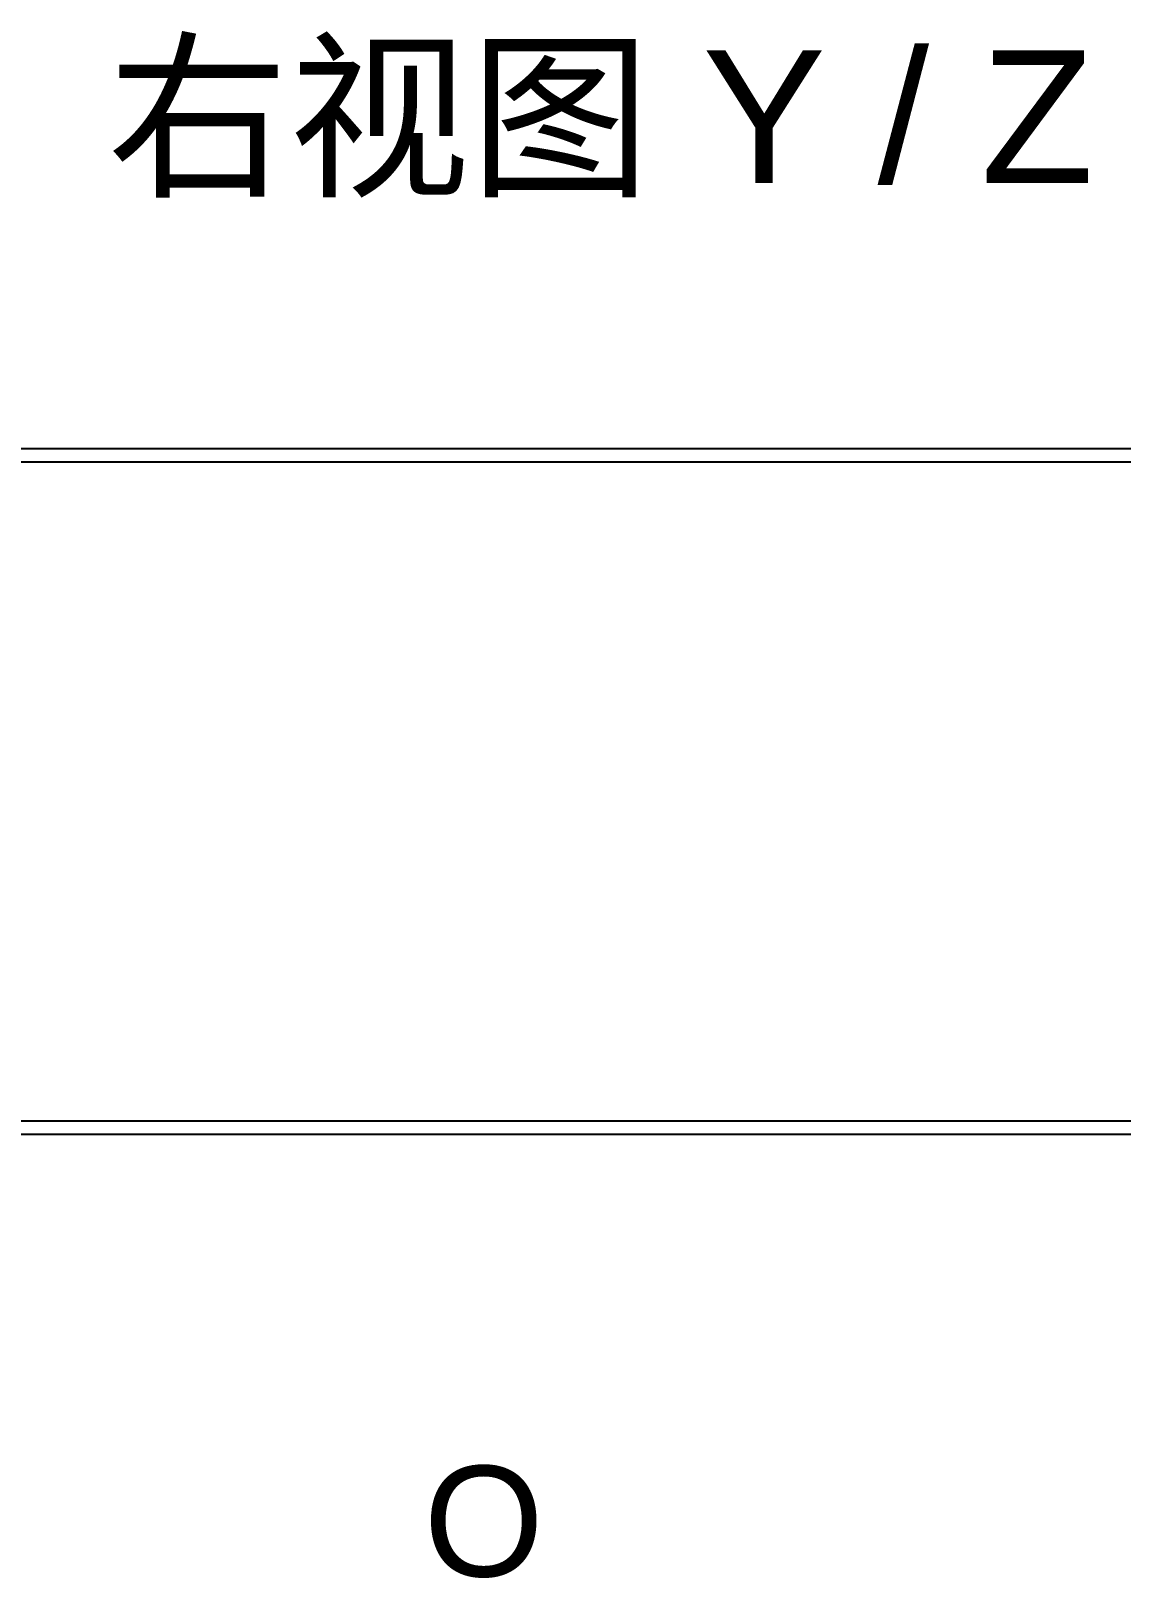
# Model space of a CAD drawing. Header units: millimetres. Extents: x 10 to 676, y 54 to 273.
# Drawn here: x 35.13 to 59.76, y 172.21 to 207.19 of the extents above; entities that cross this region are included whole.
import ezdxf
from ezdxf.enums import TextEntityAlignment as Align

# ---------------------------------------------------------------- set-up
doc = ezdxf.new("R2010")
doc.units = ezdxf.units.MM
doc.layers.add('ANNOTATIONS', color=7, linetype='CONTINUOUS', lineweight=18)
doc.layers.add('VISIBLE', color=7, linetype='CONTINUOUS', lineweight=25)
doc.styles.add('CJK', font='Arial Unicode.ttf')

msp = doc.modelspace()

# ---------------------------------------------------------------- linework, layer by layer
at = {"layer": 'VISIBLE'}
for p, q in [((10.8, 197.75), (85.2, 197.75)), ((10.8, 197.45), (85.2, 197.45)), ((10.8, 182.55), (85.2, 182.55)), ((10.8, 182.25), (85.2, 182.25))]:
    msp.add_line(p, q, dxfattribs=at)

# ---------------------------------------------------------------- texts
at = {"layer": 'ANNOTATIONS', "style": 'CJK'}
msp.add_text('右视图 Y / Z', height=3, dxfattribs=at).set_placement((48, 203.75), align=Align.CENTER)
msp.add_text('O', height=2.5, dxfattribs=at).set_placement((44, 172.25))

doc.saveas('drawing.dxf')
